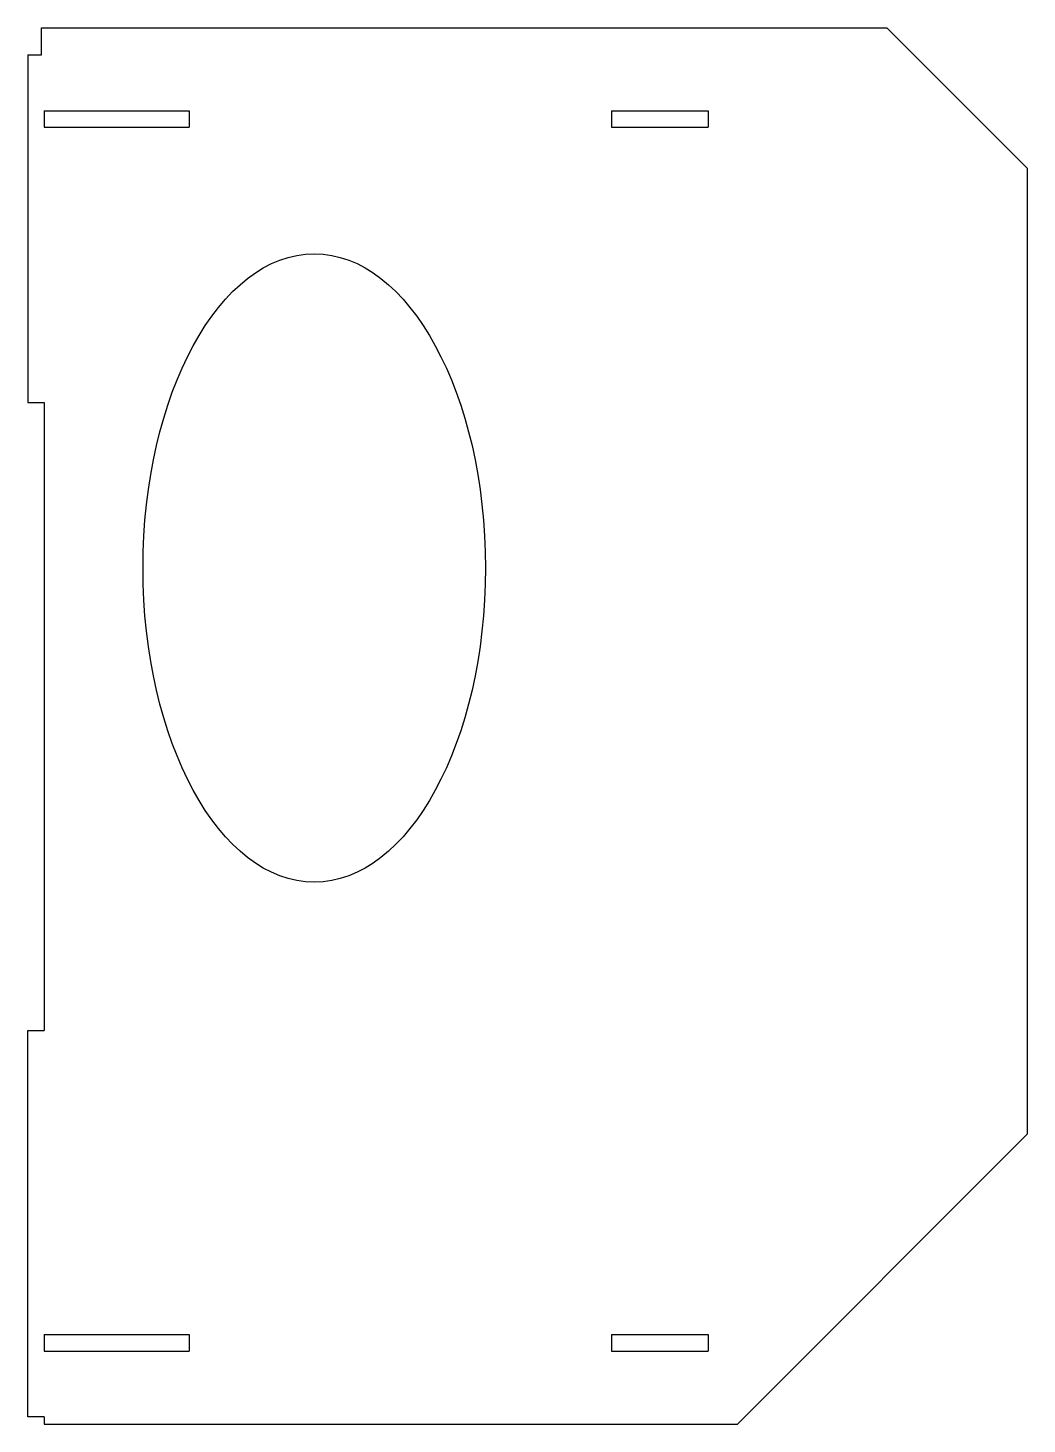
# Model space of a CAD drawing. Header units: millimetres. Extents: x 0 to 103, y -366 to -221.
import ezdxf

# ---------------------------------------------------------------- set-up
doc = ezdxf.new("R2010")
doc.units = ezdxf.units.MM

msp = doc.modelspace()

# ---------------------------------------------------------------- linework, layer by layer
at = {"color": 7, "linetype": 'Continuous', "lineweight": 25}
for p, q in [((1.4, -221.46), (88.93, -221.46)), ((1.4, -224.24), (1.4, -221.46)), ((88.93, -221.46), (103.47, -236)), ((0, -224.24), (1.4, -224.24)), ((0, -224.24), (0, -260.24)), ((1.7, -230.04), (16.7, -230.04)), ((1.7, -230.04), (1.7, -231.74)), ((16.7, -230.04), (16.7, -231.74)), ((60.44, -230.04), (70.44, -230.04)), ((60.44, -230.04), (60.44, -231.74)), ((70.44, -230.04), (70.44, -231.74)), ((1.7, -231.74), (16.7, -231.74)), ((60.44, -231.74), (70.44, -231.74)), ((103.47, -236), (103.47, -336)), ((0, -260.24), (1.7, -260.24)), ((1.7, -260.24), (1.7, -325.24)), ((0, -365.24), (0, -325.24)), ((0, -325.24), (1.7, -325.24)), ((103.47, -336), (73.47, -366)), ((1.7, -356.74), (16.7, -356.74)), ((1.7, -356.74), (1.7, -358.44)), ((16.7, -356.74), (16.7, -358.44)), ((60.44, -356.74), (70.44, -356.74)), ((60.44, -356.74), (60.44, -358.44)), ((70.44, -356.74), (70.44, -358.44)), ((1.7, -358.44), (16.7, -358.44)), ((60.44, -358.44), (70.44, -358.44)), ((1.7, -365.24), (0, -365.24)), ((1.7, -365.24), (1.7, -366)), ((1.7, -366), (73.47, -366))]:
    msp.add_line(p, q, dxfattribs=at)
msp.add_ellipse((29.65, -277.37), major_axis=(0, -32.53), ratio=0.545089, dxfattribs=at)

doc.saveas('drawing.dxf')
